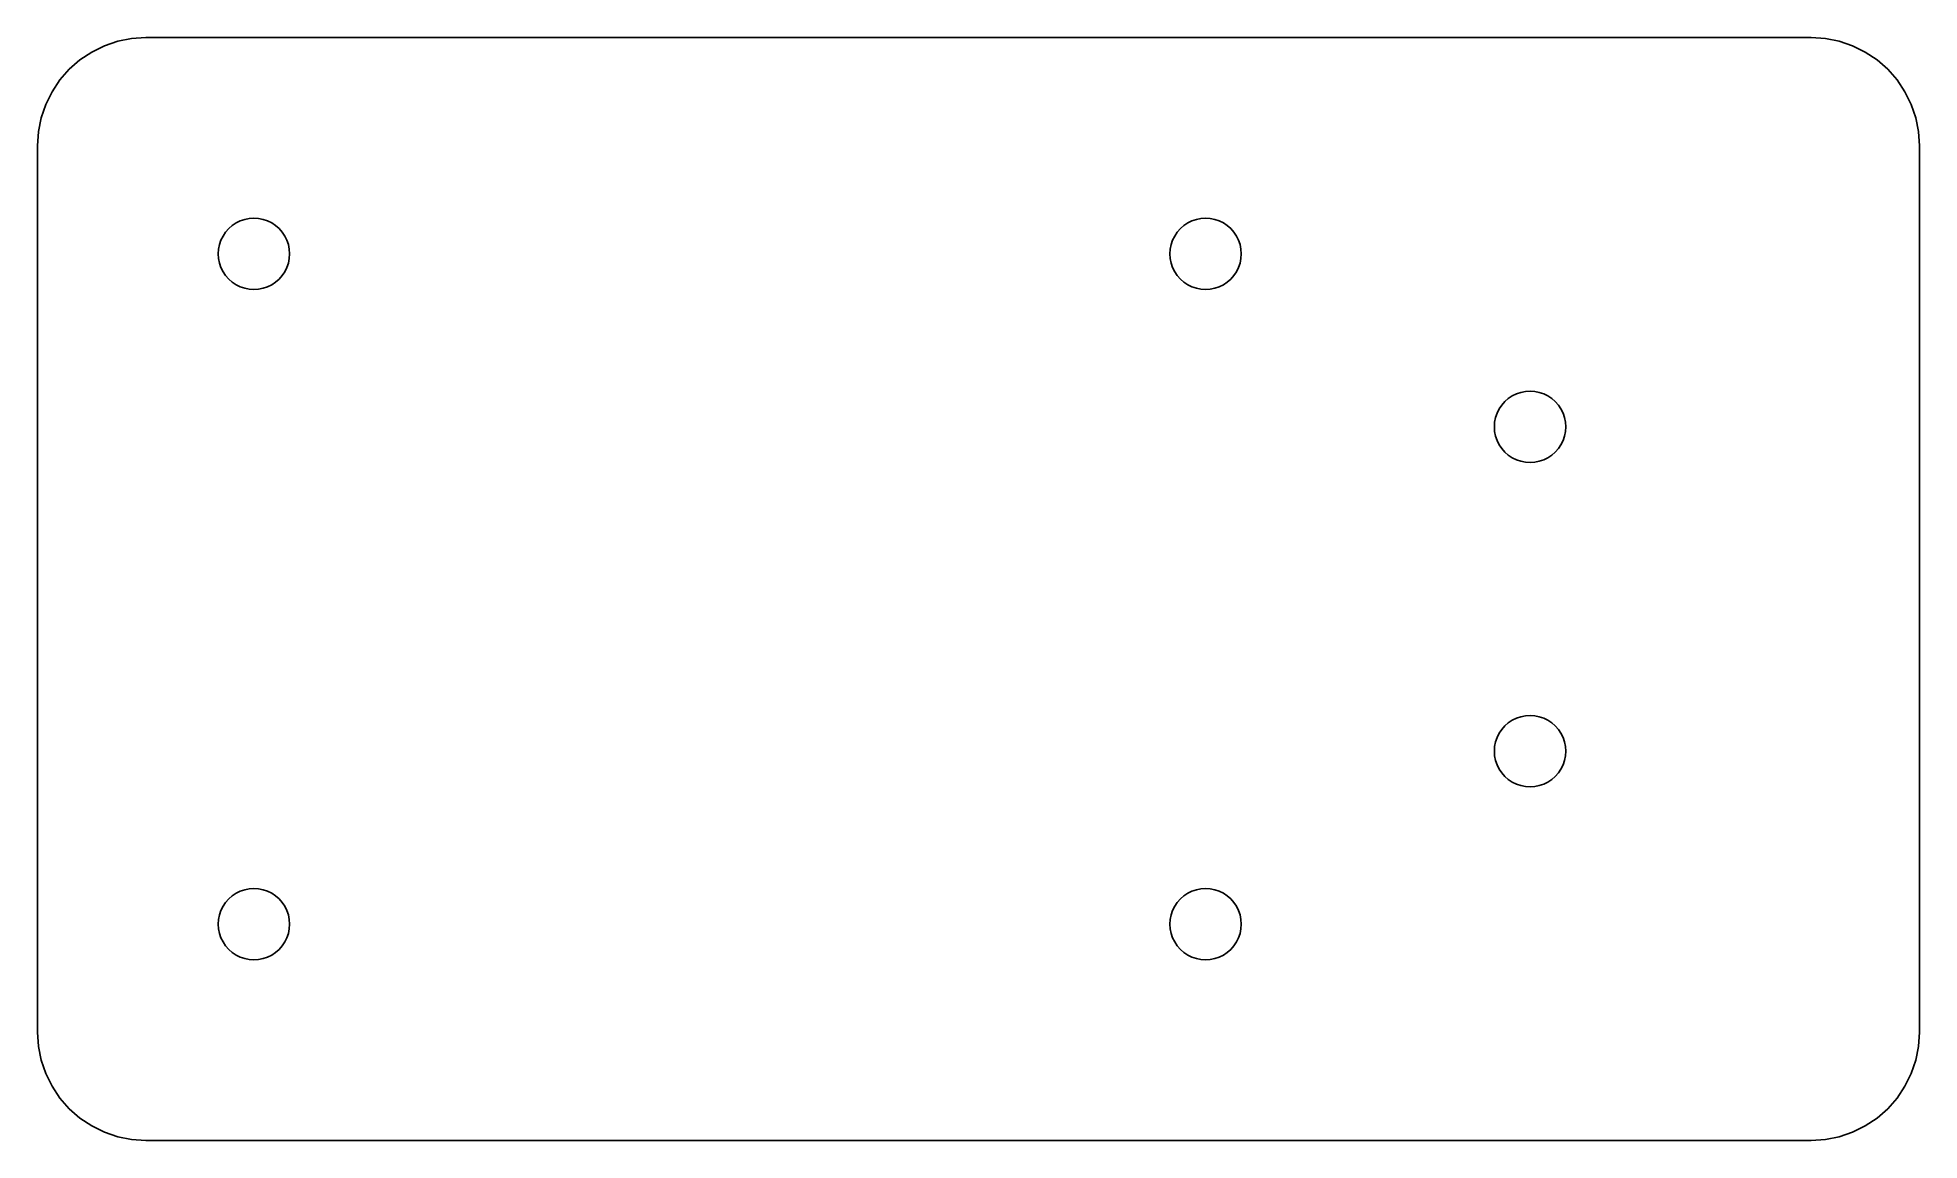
# Model space of a CAD drawing. Header units: metres. Extents: x -32 to 55, y -25.5 to 25.5.
import ezdxf

# ---------------------------------------------------------------- set-up
doc = ezdxf.new("R2010")
doc.units = ezdxf.units.M

msp = doc.modelspace()

# ---------------------------------------------------------------- linework, layer by layer
for p, q in [((-28.2941, 25.3296), (-28.9134, 25.1194)), ((-27.6526, 25.4572), (-28.2941, 25.3296)), ((-27, 25.5), (-27.6526, 25.4572)), ((50, 25.5), (-27, 25.5)), ((50.6526, 25.4572), (50, 25.5)), ((51.2941, 25.3296), (50.6526, 25.4572)), ((51.9134, 25.1194), (51.2941, 25.3296)), ((-30.0438, 24.4668), (-30.5355, 24.0355)), ((-29.5, 24.8301), (-30.0438, 24.4668)), ((-28.9134, 25.1194), (-29.5, 24.8301)), ((52.5, 24.8301), (51.9134, 25.1194)), ((53.0438, 24.4668), (52.5, 24.8301)), ((53.5355, 24.0355), (53.0438, 24.4668)), ((-30.9668, 23.5438), (-31.3301, 23)), ((-30.5355, 24.0355), (-30.9668, 23.5438)), ((53.9668, 23.5438), (53.5355, 24.0355)), ((54.3301, 23), (53.9668, 23.5438)), ((-31.3301, 23), (-31.6194, 22.4134)), ((54.6194, 22.4134), (54.3301, 23)), ((-31.8296, 21.7941), (-31.9572, 21.1526)), ((-31.6194, 22.4134), (-31.8296, 21.7941)), ((54.8296, 21.7941), (54.6194, 22.4134)), ((54.9572, 21.1526), (54.8296, 21.7941)), ((-31.9572, 21.1526), (-32, 20.5)), ((55, 20.5), (54.9572, 21.1526)), ((-32, 20.5), (-32, -20.5)), ((55, -20.5), (55, 20.5)), ((-23.309, 16.5045), (-23.1667, 16.6667)), ((-23.1667, 16.6667), (-23.0045, 16.809)), ((-23.0045, 16.809), (-22.825, 16.9289)), ((-22.825, 16.9289), (-22.6314, 17.0244)), ((-22.6314, 17.0244), (-22.427, 17.0938)), ((-22.427, 17.0938), (-22.2154, 17.1359)), ((-22.2154, 17.1359), (-22, 17.15)), ((-22, 17.15), (-21.7846, 17.1359)), ((-21.7846, 17.1359), (-21.5729, 17.0938)), ((-21.5729, 17.0938), (-21.3686, 17.0244)), ((-21.3686, 17.0244), (-21.175, 16.9289)), ((-21.175, 16.9289), (-20.9955, 16.809)), ((-20.9955, 16.809), (-20.8333, 16.6667)), ((-20.8333, 16.6667), (-20.691, 16.5045)), ((20.691, 16.5045), (20.8333, 16.6667)), ((20.8333, 16.6667), (20.9955, 16.809)), ((20.9955, 16.809), (21.175, 16.9289)), ((21.175, 16.9289), (21.3686, 17.0244)), ((21.3686, 17.0244), (21.5729, 17.0938)), ((21.5729, 17.0938), (21.7846, 17.1359)), ((21.7846, 17.1359), (22, 17.15)), ((22, 17.15), (22.2154, 17.1359)), ((22.2154, 17.1359), (22.427, 17.0938)), ((22.427, 17.0938), (22.6314, 17.0244)), ((22.6314, 17.0244), (22.825, 16.9289)), ((22.825, 16.9289), (23.0045, 16.809)), ((23.0045, 16.809), (23.1667, 16.6667)), ((23.1667, 16.6667), (23.309, 16.5045)), ((-23.65, 15.5), (-23.6359, 15.7154)), ((-23.6359, 15.7154), (-23.5938, 15.927)), ((-23.5938, 15.927), (-23.5244, 16.1314)), ((-23.5244, 16.1314), (-23.4289, 16.325)), ((-23.4289, 16.325), (-23.309, 16.5045)), ((-20.691, 16.5045), (-20.571, 16.325)), ((-20.571, 16.325), (-20.4756, 16.1314)), ((-20.4756, 16.1314), (-20.4062, 15.927)), ((-20.4062, 15.927), (-20.3641, 15.7154)), ((-20.3641, 15.7154), (-20.35, 15.5)), ((20.35, 15.5), (20.3641, 15.7154)), ((20.3641, 15.7154), (20.4062, 15.927)), ((20.4062, 15.927), (20.4756, 16.1314)), ((20.4756, 16.1314), (20.571, 16.325)), ((20.571, 16.325), (20.691, 16.5045)), ((23.309, 16.5045), (23.4289, 16.325)), ((23.4289, 16.325), (23.5244, 16.1314)), ((23.5244, 16.1314), (23.5938, 15.927)), ((23.5938, 15.927), (23.6359, 15.7154)), ((23.6359, 15.7154), (23.65, 15.5)), ((-23.6359, 15.2846), (-23.65, 15.5)), ((-23.5938, 15.0729), (-23.6359, 15.2846)), ((-23.5244, 14.8686), (-23.5938, 15.0729)), ((-23.4289, 14.675), (-23.5244, 14.8686)), ((-20.4756, 14.8686), (-20.571, 14.675)), ((-20.4062, 15.0729), (-20.4756, 14.8686)), ((-20.3641, 15.2846), (-20.4062, 15.0729)), ((-20.35, 15.5), (-20.3641, 15.2846)), ((20.3641, 15.2846), (20.35, 15.5)), ((20.4062, 15.0729), (20.3641, 15.2846)), ((20.4756, 14.8686), (20.4062, 15.0729)), ((20.571, 14.675), (20.4756, 14.8686)), ((23.5244, 14.8686), (23.4289, 14.675)), ((23.5938, 15.0729), (23.5244, 14.8686)), ((23.6359, 15.2846), (23.5938, 15.0729)), ((23.65, 15.5), (23.6359, 15.2846)), ((-23.309, 14.4955), (-23.4289, 14.675)), ((-23.1667, 14.3333), (-23.309, 14.4955)), ((-23.0045, 14.191), (-23.1667, 14.3333)), ((-22.825, 14.071), (-23.0045, 14.191)), ((-22.6314, 13.9756), (-22.825, 14.071)), ((-22.427, 13.9062), (-22.6314, 13.9756)), ((-21.3686, 13.9756), (-21.5729, 13.9062)), ((-21.175, 14.071), (-21.3686, 13.9756)), ((-20.9955, 14.191), (-21.175, 14.071)), ((-20.8333, 14.3333), (-20.9955, 14.191)), ((-20.691, 14.4955), (-20.8333, 14.3333)), ((-20.571, 14.675), (-20.691, 14.4955)), ((20.691, 14.4955), (20.571, 14.675)), ((20.8333, 14.3333), (20.691, 14.4955)), ((20.9955, 14.191), (20.8333, 14.3333)), ((21.175, 14.071), (20.9955, 14.191)), ((21.3686, 13.9756), (21.175, 14.071)), ((21.5729, 13.9062), (21.3686, 13.9756)), ((22.6314, 13.9756), (22.427, 13.9062)), ((22.825, 14.071), (22.6314, 13.9756)), ((23.0045, 14.191), (22.825, 14.071)), ((23.1667, 14.3333), (23.0045, 14.191)), ((23.309, 14.4955), (23.1667, 14.3333)), ((23.4289, 14.675), (23.309, 14.4955)), ((-22.2154, 13.8641), (-22.427, 13.9062)), ((-22, 13.85), (-22.2154, 13.8641)), ((-21.7846, 13.8641), (-22, 13.85)), ((-21.5729, 13.9062), (-21.7846, 13.8641)), ((21.7846, 13.8641), (21.5729, 13.9062)), ((22, 13.85), (21.7846, 13.8641)), ((22.2154, 13.8641), (22, 13.85)), ((22.427, 13.9062), (22.2154, 13.8641)), ((35.8333, 8.66672), (35.9955, 8.80902)), ((35.9955, 8.80902), (36.175, 8.92894)), ((36.175, 8.92894), (36.3686, 9.0244)), ((36.3686, 9.0244), (36.5729, 9.09377)), ((36.5729, 9.09377), (36.7846, 9.13588)), ((36.7846, 9.13588), (37, 9.14999)), ((37, 9.14999), (37.2154, 9.13588)), ((37.2154, 9.13588), (37.427, 9.09377)), ((37.427, 9.09377), (37.6314, 9.0244)), ((37.6314, 9.0244), (37.825, 8.92894)), ((37.825, 8.92894), (38.0045, 8.80902)), ((38.0045, 8.80902), (38.1667, 8.66672)), ((35.3641, 7.71536), (35.4062, 7.92705)), ((35.4062, 7.92705), (35.4756, 8.13142)), ((35.4756, 8.13142), (35.571, 8.325)), ((35.571, 8.325), (35.691, 8.50446)), ((35.691, 8.50446), (35.8333, 8.66672)), ((38.1667, 8.66672), (38.309, 8.50446)), ((38.309, 8.50446), (38.4289, 8.325)), ((38.4289, 8.325), (38.5244, 8.13142)), ((38.5244, 8.13142), (38.5938, 7.92705)), ((38.5938, 7.92705), (38.6359, 7.71536)), ((35.35, 7.5), (35.3641, 7.71536)), ((35.3641, 7.28462), (35.35, 7.5)), ((35.4062, 7.07294), (35.3641, 7.28462)), ((35.4756, 6.86856), (35.4062, 7.07294)), ((38.5938, 7.07294), (38.5244, 6.86856)), ((38.6359, 7.28462), (38.5938, 7.07294)), ((38.6359, 7.71536), (38.65, 7.5)), ((38.65, 7.5), (38.6359, 7.28462)), ((35.571, 6.67499), (35.4756, 6.86856)), ((35.691, 6.49553), (35.571, 6.67499)), ((35.8333, 6.33327), (35.691, 6.49553)), ((35.9955, 6.19096), (35.8333, 6.33327)), ((36.175, 6.07104), (35.9955, 6.19096)), ((38.0045, 6.19096), (37.825, 6.07104)), ((38.1667, 6.33327), (38.0045, 6.19096)), ((38.309, 6.49553), (38.1667, 6.33327)), ((38.4289, 6.67499), (38.309, 6.49553)), ((38.5244, 6.86856), (38.4289, 6.67499)), ((36.3686, 5.97559), (36.175, 6.07104)), ((36.5729, 5.90622), (36.3686, 5.97559)), ((36.7846, 5.86411), (36.5729, 5.90622)), ((37, 5.84999), (36.7846, 5.86411)), ((37.2154, 5.86411), (37, 5.84999)), ((37.427, 5.90622), (37.2154, 5.86411)), ((37.6314, 5.97559), (37.427, 5.90622)), ((37.825, 6.07104), (37.6314, 5.97559)), ((35.9955, -6.19096), (36.175, -6.07104)), ((36.175, -6.07104), (36.3686, -5.97559)), ((36.3686, -5.97559), (36.5729, -5.90622)), ((36.5729, -5.90622), (36.7846, -5.86411)), ((36.7846, -5.86411), (37, -5.84999)), ((37, -5.84999), (37.2154, -5.86411)), ((37.2154, -5.86411), (37.427, -5.90622)), ((37.427, -5.90622), (37.6314, -5.97559)), ((37.6314, -5.97559), (37.825, -6.07104)), ((37.825, -6.07104), (38.0045, -6.19096)), ((35.4062, -7.07294), (35.4756, -6.86856)), ((35.4756, -6.86856), (35.571, -6.67499)), ((35.571, -6.67499), (35.691, -6.49553)), ((35.691, -6.49553), (35.8333, -6.33327)), ((35.8333, -6.33327), (35.9955, -6.19096)), ((38.0045, -6.19096), (38.1667, -6.33327)), ((38.1667, -6.33327), (38.309, -6.49553)), ((38.309, -6.49553), (38.4289, -6.67499)), ((38.4289, -6.67499), (38.5244, -6.86856)), ((38.5244, -6.86856), (38.5938, -7.07294)), ((35.35, -7.5), (35.3641, -7.28462)), ((35.3641, -7.71536), (35.35, -7.5)), ((35.3641, -7.28462), (35.4062, -7.07294)), ((35.4062, -7.92705), (35.3641, -7.71536)), ((38.5938, -7.07294), (38.6359, -7.28462)), ((38.6359, -7.71536), (38.5938, -7.92705)), ((38.6359, -7.28462), (38.65, -7.5)), ((38.65, -7.5), (38.6359, -7.71536)), ((35.4756, -8.13142), (35.4062, -7.92705)), ((35.571, -8.325), (35.4756, -8.13142)), ((35.691, -8.50446), (35.571, -8.325)), ((35.8333, -8.66672), (35.691, -8.50446)), ((35.9955, -8.80902), (35.8333, -8.66672)), ((38.1667, -8.66672), (38.0045, -8.80902)), ((38.309, -8.50446), (38.1667, -8.66672)), ((38.4289, -8.325), (38.309, -8.50446)), ((38.5244, -8.13142), (38.4289, -8.325)), ((38.5938, -7.92705), (38.5244, -8.13142)), ((36.175, -8.92894), (35.9955, -8.80902)), ((36.3686, -9.0244), (36.175, -8.92894)), ((36.5729, -9.09377), (36.3686, -9.0244)), ((36.7846, -9.13588), (36.5729, -9.09377)), ((37, -9.14999), (36.7846, -9.13588)), ((37.2154, -9.13588), (37, -9.14999)), ((37.427, -9.09377), (37.2154, -9.13588)), ((37.6314, -9.0244), (37.427, -9.09377)), ((37.825, -8.92894), (37.6314, -9.0244)), ((38.0045, -8.80902), (37.825, -8.92894)), ((-22.6314, -13.9756), (-22.427, -13.9062)), ((-22.427, -13.9062), (-22.2154, -13.8641)), ((-22.2154, -13.8641), (-22, -13.85)), ((-22, -13.85), (-21.7846, -13.8641)), ((-21.7846, -13.8641), (-21.5729, -13.9062)), ((-21.5729, -13.9062), (-21.3686, -13.9756)), ((21.3686, -13.9756), (21.5729, -13.9062)), ((21.5729, -13.9062), (21.7846, -13.8641)), ((21.7846, -13.8641), (22, -13.85)), ((22, -13.85), (22.2154, -13.8641)), ((22.2154, -13.8641), (22.427, -13.9062)), ((22.427, -13.9062), (22.6314, -13.9756)), ((-23.5244, -14.8686), (-23.4289, -14.675)), ((-23.4289, -14.675), (-23.309, -14.4955)), ((-23.309, -14.4955), (-23.1667, -14.3333)), ((-23.1667, -14.3333), (-23.0045, -14.191)), ((-23.0045, -14.191), (-22.825, -14.071)), ((-22.825, -14.071), (-22.6314, -13.9756)), ((-21.3686, -13.9756), (-21.175, -14.071)), ((-21.175, -14.071), (-20.9955, -14.191)), ((-20.9955, -14.191), (-20.8333, -14.3333)), ((-20.8333, -14.3333), (-20.691, -14.4955)), ((-20.691, -14.4955), (-20.571, -14.675)), ((-20.571, -14.675), (-20.4756, -14.8686)), ((20.4756, -14.8686), (20.571, -14.675)), ((20.571, -14.675), (20.691, -14.4955)), ((20.691, -14.4955), (20.8333, -14.3333)), ((20.8333, -14.3333), (20.9955, -14.191)), ((20.9955, -14.191), (21.175, -14.071)), ((21.175, -14.071), (21.3686, -13.9756)), ((22.6314, -13.9756), (22.825, -14.071)), ((22.825, -14.071), (23.0045, -14.191)), ((23.0045, -14.191), (23.1667, -14.3333)), ((23.1667, -14.3333), (23.309, -14.4955)), ((23.309, -14.4955), (23.4289, -14.675)), ((23.4289, -14.675), (23.5244, -14.8686)), ((-23.65, -15.5), (-23.6359, -15.2846)), ((-23.6359, -15.7154), (-23.65, -15.5)), ((-23.6359, -15.2846), (-23.5938, -15.0729)), ((-23.5938, -15.0729), (-23.5244, -14.8686)), ((-20.4756, -14.8686), (-20.4062, -15.0729)), ((-20.4062, -15.0729), (-20.3641, -15.2846)), ((-20.3641, -15.2846), (-20.35, -15.5)), ((-20.35, -15.5), (-20.3641, -15.7154)), ((20.35, -15.5), (20.3641, -15.2846)), ((20.3641, -15.7154), (20.35, -15.5)), ((20.3641, -15.2846), (20.4062, -15.0729)), ((20.4062, -15.0729), (20.4756, -14.8686)), ((23.5244, -14.8686), (23.5938, -15.0729)), ((23.5938, -15.0729), (23.6359, -15.2846)), ((23.6359, -15.2846), (23.65, -15.5)), ((23.65, -15.5), (23.6359, -15.7154)), ((-23.5938, -15.927), (-23.6359, -15.7154)), ((-23.5244, -16.1314), (-23.5938, -15.927)), ((-23.4289, -16.325), (-23.5244, -16.1314)), ((-23.309, -16.5045), (-23.4289, -16.325)), ((-23.1667, -16.6667), (-23.309, -16.5045)), ((-20.691, -16.5045), (-20.8333, -16.6667)), ((-20.571, -16.325), (-20.691, -16.5045)), ((-20.4756, -16.1314), (-20.571, -16.325)), ((-20.4062, -15.927), (-20.4756, -16.1314)), ((-20.3641, -15.7154), (-20.4062, -15.927)), ((20.4062, -15.927), (20.3641, -15.7154)), ((20.4756, -16.1314), (20.4062, -15.927)), ((20.571, -16.325), (20.4756, -16.1314)), ((20.691, -16.5045), (20.571, -16.325)), ((20.8333, -16.6667), (20.691, -16.5045)), ((23.309, -16.5045), (23.1667, -16.6667)), ((23.4289, -16.325), (23.309, -16.5045)), ((23.5244, -16.1314), (23.4289, -16.325)), ((23.5938, -15.927), (23.5244, -16.1314)), ((23.6359, -15.7154), (23.5938, -15.927)), ((-23.0045, -16.809), (-23.1667, -16.6667)), ((-22.825, -16.9289), (-23.0045, -16.809)), ((-22.6314, -17.0244), (-22.825, -16.9289)), ((-22.427, -17.0938), (-22.6314, -17.0244)), ((-22.2154, -17.1359), (-22.427, -17.0938)), ((-22, -17.15), (-22.2154, -17.1359)), ((-21.7846, -17.1359), (-22, -17.15)), ((-21.5729, -17.0938), (-21.7846, -17.1359)), ((-21.3686, -17.0244), (-21.5729, -17.0938)), ((-21.175, -16.9289), (-21.3686, -17.0244)), ((-20.9955, -16.809), (-21.175, -16.9289)), ((-20.8333, -16.6667), (-20.9955, -16.809)), ((20.9955, -16.809), (20.8333, -16.6667)), ((21.175, -16.9289), (20.9955, -16.809)), ((21.3686, -17.0244), (21.175, -16.9289)), ((21.5729, -17.0938), (21.3686, -17.0244)), ((21.7846, -17.1359), (21.5729, -17.0938)), ((22, -17.15), (21.7846, -17.1359)), ((22.2154, -17.1359), (22, -17.15)), ((22.427, -17.0938), (22.2154, -17.1359)), ((22.6314, -17.0244), (22.427, -17.0938)), ((22.825, -16.9289), (22.6314, -17.0244)), ((23.0045, -16.809), (22.825, -16.9289)), ((23.1667, -16.6667), (23.0045, -16.809)), ((-32, -20.5), (-31.9572, -21.1526)), ((54.9572, -21.1526), (55, -20.5)), ((-31.9572, -21.1526), (-31.8296, -21.7941)), ((54.8296, -21.7941), (54.9572, -21.1526)), ((-31.8296, -21.7941), (-31.6194, -22.4134)), ((-31.6194, -22.4134), (-31.3301, -23)), ((54.3301, -23), (54.6194, -22.4134)), ((54.6194, -22.4134), (54.8296, -21.7941)), ((-31.3301, -23), (-30.9668, -23.5438)), ((53.9668, -23.5438), (54.3301, -23)), ((-30.9668, -23.5438), (-30.5355, -24.0355)), ((-30.5355, -24.0355), (-30.0438, -24.4668)), ((53.0438, -24.4668), (53.5355, -24.0355)), ((53.5355, -24.0355), (53.9668, -23.5438)), ((-30.0438, -24.4668), (-29.5, -24.8301)), ((-29.5, -24.8301), (-28.9134, -25.1194)), ((-28.9134, -25.1194), (-28.2941, -25.3296)), ((51.2941, -25.3296), (51.9134, -25.1194)), ((51.9134, -25.1194), (52.5, -24.8301)), ((52.5, -24.8301), (53.0438, -24.4668)), ((-28.2941, -25.3296), (-27.6526, -25.4572)), ((-27.6526, -25.4572), (-27, -25.5)), ((-27, -25.5), (50, -25.5)), ((50, -25.5), (50.6526, -25.4572)), ((50.6526, -25.4572), (51.2941, -25.3296))]:
    msp.add_line(p, q)

doc.saveas('drawing.dxf')
